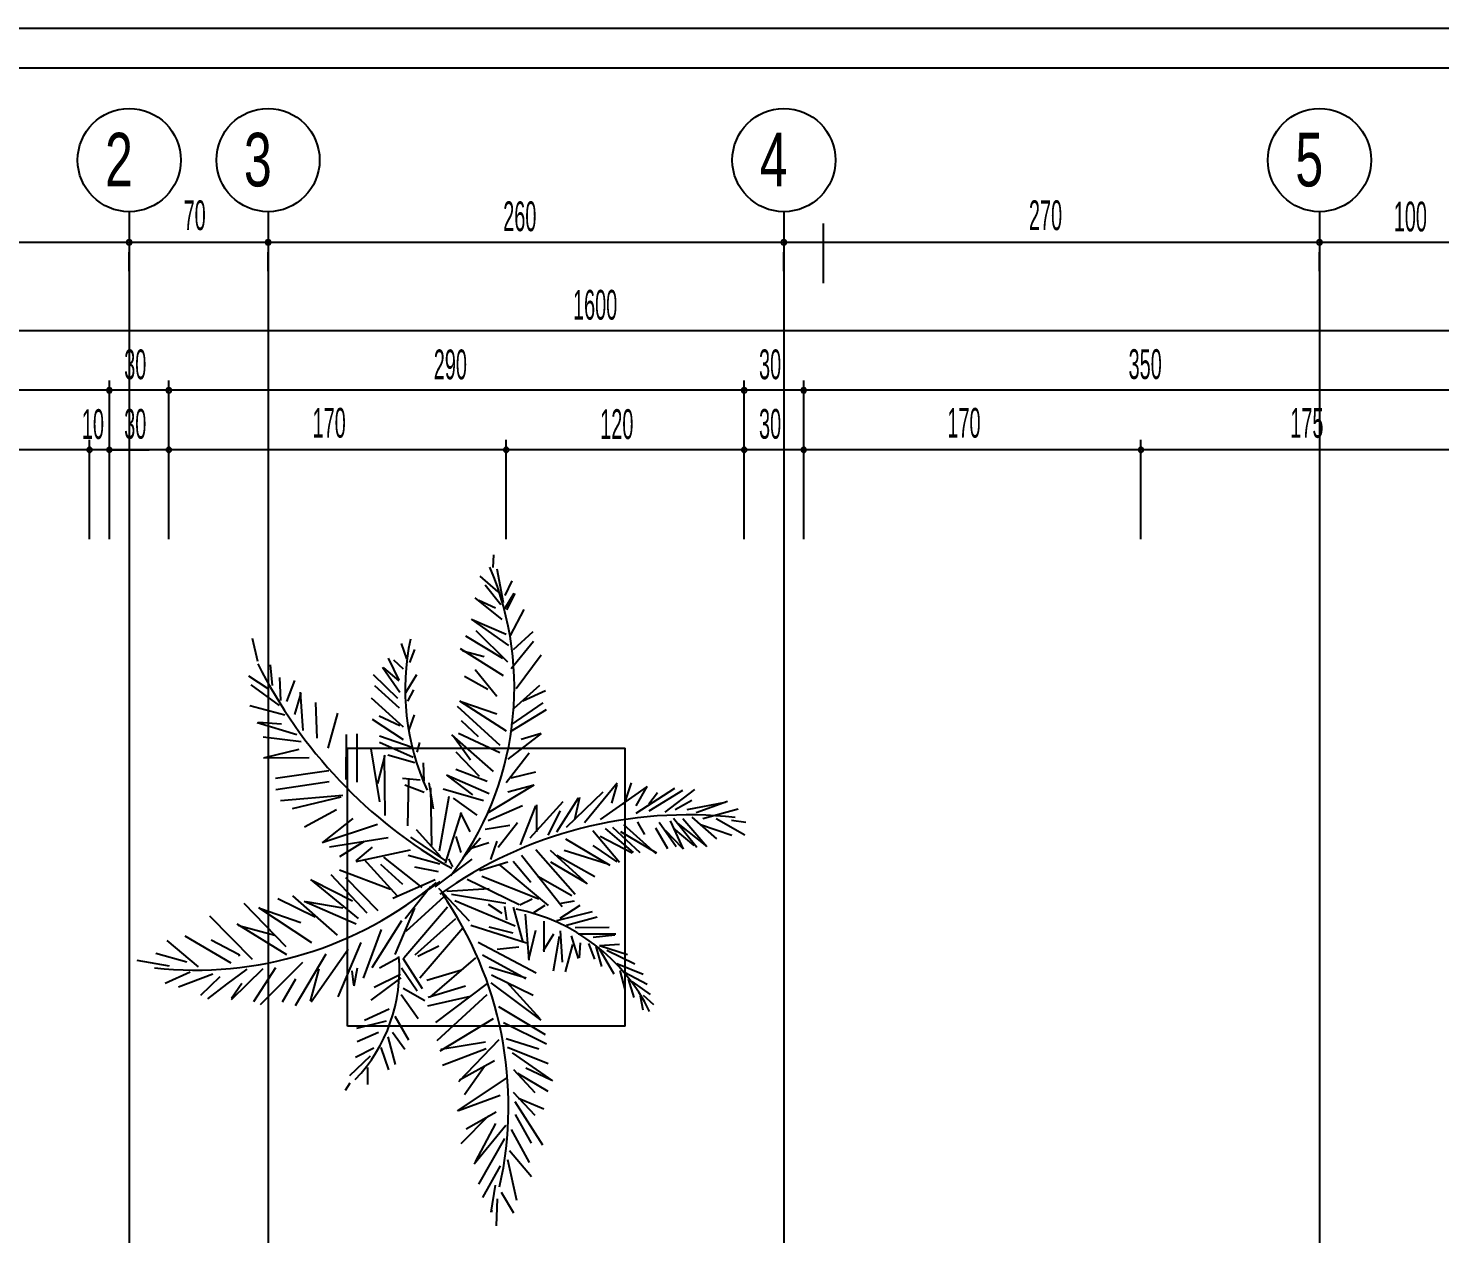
# Model space of a CAD drawing. Extents: x 3907.4 to 3911.57, y -3054.42 to -3053.7.
# Drawn here: x 3908.1128 to 3908.2551, y -3053.821 to -3053.6995 of the extents above; entities that cross this region are included whole.
import ezdxf

# ---------------------------------------------------------------- set-up
doc = ezdxf.new("R2010")
doc.units = 0
doc.header["$LTSCALE"] = 2
doc.header["$MEASUREMENT"] = 0
doc.linetypes.add('ACAD_ISO10W100', pattern=[18, 12, -3, 0, -3])
doc.layers.get('0').update_dxf_attribs({"linetype": 'CONTINUOUS'})
for name, color, linetype in [('AKS', 11, 'CONTINUOUS'), ('AĞAÇ', 9, 'CONTINUOUS'), ('DUVAR', 7, 'CONTINUOUS'), ('KOLON', 3, 'CONTINUOUS'), ('OLÇÜ', 6, 'CONTINUOUS'), ('TEXT', 11, 'CONTINUOUS')]:
    doc.layers.add(name, color=color, linetype=linetype)
doc.styles.add('MAHAL', font='stylu.ttf', dxfattribs={"width": 0.7, "height": 20})
doc.styles.add('ÖLÇÜ', font='stylu.ttf', dxfattribs={"width": 0.5})

msp = doc.modelspace()

# ---------------------------------------------------------------- linework, layer by layer
at = {"color": 0, "linetype": 'ByBlock'}
for centre, start, end in [((3908.122969865261, -3053.721052388482), 0, 180), ((3908.122969865261, -3053.721052388482), 0, 180), ((3908.122969865261, -3053.721052388482), 180, 0), ((3908.122969865261, -3053.721052388482), 180, 0), ((3908.136969865261, -3053.721052388482), 0, 180), ((3908.136969865261, -3053.721052388482), 0, 180), ((3908.136969865261, -3053.721052388482), 180, 0), ((3908.136969865261, -3053.721052388482), 180, 0), ((3908.188969865261, -3053.721052388482), 0, 180), ((3908.188969865261, -3053.721052388482), 0, 180), ((3908.188969865261, -3053.721052388482), 180, 0), ((3908.188969865261, -3053.721052388482), 180, 0), ((3908.242969865261, -3053.721052388482), 0, 180), ((3908.242969865261, -3053.721052388482), 0, 180), ((3908.242969865261, -3053.721052388482), 180, 0), ((3908.242969865261, -3053.721052388482), 180, 0), ((3908.120969865261, -3053.735968091759), 0, 180), ((3908.120969865261, -3053.735968091759), 0, 180), ((3908.120969865261, -3053.735968091759), 180, 0), ((3908.120969865261, -3053.735968091759), 180, 0), ((3908.126969865261, -3053.735968091759), 0, 180), ((3908.126969865261, -3053.735968091759), 0, 180), ((3908.126969865261, -3053.735968091759), 180, 0), ((3908.126969865261, -3053.735968091759), 180, 0), ((3908.184969865261, -3053.735968091759), 0, 180), ((3908.184969865261, -3053.735968091759), 0, 180), ((3908.184969865261, -3053.735968091759), 180, 0), ((3908.184969865261, -3053.735968091759), 180, 0), ((3908.190969865261, -3053.735968091759), 0, 180), ((3908.190969865261, -3053.735968091759), 0, 180), ((3908.190969865261, -3053.735968091759), 180, 0), ((3908.190969865261, -3053.735968091759), 180, 0), ((3908.118969865261, -3053.741968091759), 0, 180), ((3908.118969865261, -3053.741968091759), 0, 180), ((3908.120969865261, -3053.741968091759), 0, 180), ((3908.120969865261, -3053.741968091759), 0, 180), ((3908.126969865261, -3053.741968091759), 0, 180), ((3908.126969865261, -3053.741968091759), 0, 180), ((3908.160969865261, -3053.741968091759), 0, 180), ((3908.160969865261, -3053.741968091759), 0, 180), ((3908.184969865261, -3053.741968091759), 0, 180), ((3908.184969865261, -3053.741968091759), 0, 180), ((3908.190969865261, -3053.741968091759), 0, 180), ((3908.190969865261, -3053.741968091759), 0, 180), ((3908.224969865261, -3053.741968091759), 0, 180), ((3908.224969865261, -3053.741968091759), 0, 180), ((3908.118969865261, -3053.741968091759), 180, 0), ((3908.118969865261, -3053.741968091759), 180, 0), ((3908.120969865261, -3053.741968091759), 180, 0), ((3908.120969865261, -3053.741968091759), 180, 0), ((3908.126969865261, -3053.741968091759), 180, 0), ((3908.126969865261, -3053.741968091759), 180, 0), ((3908.160969865261, -3053.741968091759), 180, 0), ((3908.160969865261, -3053.741968091759), 180, 0), ((3908.184969865261, -3053.741968091759), 180, 0), ((3908.184969865261, -3053.741968091759), 180, 0), ((3908.190969865261, -3053.741968091759), 180, 0), ((3908.190969865261, -3053.741968091759), 180, 0), ((3908.224969865261, -3053.741968091759), 180, 0), ((3908.224969865261, -3053.741968091759), 180, 0)]:
    msp.add_arc(centre, 0.00025, start, end, dxfattribs=at)
at = {"layer": 'AKS', "linetype": 'ACAD_ISO10W100'}
for p, q in [((3908.122969865261, -3053.717968091759), (3908.122969865261, -3054.16602954204)), ((3908.136969865261, -3053.717968091759), (3908.136969865261, -3054.27602954204)), ((3908.188969865261, -3053.717968091759), (3908.188969865261, -3053.98802954204)), ((3908.242969865261, -3053.717968091759), (3908.242969865261, -3054.24202954204))]:
    msp.add_line(p, q, dxfattribs=at)
at = {"layer": 'AKS', "color": 6}
for p, q in [((3908.012969865261, -3053.721052388482), (3908.122969865261, -3053.721052388482)), ((3908.122969865261, -3053.721052388482), (3908.136969865261, -3053.721052388482)), ((3908.136969865261, -3053.721052388482), (3908.188969865261, -3053.721052388482)), ((3908.188969865261, -3053.721052388482), (3908.242969865261, -3053.721052388482)), ((3908.242969865261, -3053.721052388482), (3908.262969865261, -3053.721052388482)), ((3908.122969865261, -3053.723968091759), (3908.122969865261, -3053.722052388483)), ((3908.122969865261, -3053.723968091759), (3908.122969865261, -3053.722052388483)), ((3908.136969865261, -3053.723968091759), (3908.136969865261, -3053.722052388483)), ((3908.136969865261, -3053.723968091759), (3908.136969865261, -3053.722052388483)), ((3908.188969865261, -3053.723968091759), (3908.188969865261, -3053.722052388483)), ((3908.188969865261, -3053.723968091759), (3908.188969865261, -3053.722052388483)), ((3908.242969865261, -3053.723968091759), (3908.242969865261, -3053.722052388483)), ((3908.242969865261, -3053.723968091759), (3908.242969865261, -3053.722052388483))]:
    msp.add_line(p, q, dxfattribs=at)
at = {"layer": 'AKS'}
for centre in [(3908.122969865261, -3053.712768091759), (3908.136969865261, -3053.712768091759), (3908.188969865261, -3053.712768091759), (3908.242969865261, -3053.712768091759)]:
    msp.add_circle(centre, 0.005200000000000001, dxfattribs=at)
at = {"layer": 'AĞAÇ', "ltscale": 0.11}
for p, q in [((3908.159647769342, -3053.75383612397), (3908.159737783802, -3053.752558879051)), ((3908.160017838023, -3053.753962203919), (3908.160656922516, -3053.757346407912)), ((3908.158320606272, -3053.754705881066), (3908.160124075754, -3053.756284015139)), ((3908.158851055937, -3053.755574949666), (3908.160446078857, -3053.757563961036)), ((3908.161535136393, -3053.755167500115), (3908.160825889461, -3053.75664677019)), ((3908.160560866758, -3053.759048633079), (3908.157854409763, -3053.756887489852)), ((3908.158209206169, -3053.757100075792), (3908.159910520116, -3053.757887011593)), ((3908.16174919936, -3053.756440514797), (3908.160809444013, -3053.757985968295)), ((3908.161857123068, -3053.756447412604), (3908.161023310522, -3053.75809076864)), ((3908.162753977166, -3053.758060875352), (3908.16137867645, -3053.760689961964)), ((3908.161245560666, -3053.761691187089), (3908.157470866363, -3053.759028415279)), ((3908.157546209461, -3053.759050768703), (3908.16098041954, -3053.760531724952)), ((3908.161156738644, -3053.763367811227), (3908.157961764341, -3053.760214187022)), ((3908.135382528436, -3053.760947039247), (3908.135904408666, -3053.763258767628)), ((3908.150382627776, -3053.7614953793), (3908.150923798523, -3053.76302341501)), ((3908.15686124458, -3053.760701715758), (3908.160601006058, -3053.762960464305)), ((3908.163723634198, -3053.761282365461), (3908.161482405896, -3053.764029442938)), ((3908.163649358271, -3053.760300912964), (3908.161684396044, -3053.762118965272)), ((3908.150191412984, -3053.7651783185), (3908.14910402441, -3053.762969159557)), ((3908.151733550118, -3053.762097072752), (3908.151217828631, -3053.763406455568)), ((3908.160695430991, -3053.764725041013), (3908.156385381641, -3053.762017546185)), ((3908.15660406259, -3053.762220590913), (3908.158740903717, -3053.762793152193)), ((3908.164498358994, -3053.762647707958), (3908.161964789984, -3053.766052377499)), ((3908.137414345686, -3053.765700625383), (3908.13722058545, -3053.763638355921)), ((3908.150268759286, -3053.766406889498), (3908.148505909444, -3053.763896883829)), ((3908.148591044728, -3053.763920435997), (3908.150165152467, -3053.765234080134)), ((3908.149610923287, -3053.763141868674), (3908.150579143018, -3053.764037488969)), ((3908.157833670406, -3053.76409057092), (3908.160019804068, -3053.766804646841)), ((3908.134989171141, -3053.764736699035), (3908.136959171352, -3053.766027401586)), ((3908.135230977103, -3053.765645112316), (3908.138102720367, -3053.767724898613)), ((3908.138270459278, -3053.76723136888), (3908.138160596514, -3053.764922341476)), ((3908.139650016255, -3053.765227365303), (3908.138831020678, -3053.767332213652)), ((3908.150053347126, -3053.767040686939), (3908.147612532327, -3053.76465328101)), ((3908.150216862243, -3053.768015737015), (3908.14773295316, -3053.765755096436)), ((3908.151930065361, -3053.764639182422), (3908.150818752545, -3053.766452833277)), ((3908.156775018266, -3053.764766357337), (3908.159124573167, -3053.766085078843)), ((3908.161788461689, -3053.767988576792), (3908.164356601802, -3053.765697056444)), ((3908.140262981929, -3053.76647267767), (3908.139629701107, -3053.768640770641)), ((3908.140212005373, -3053.766378435247), (3908.140477356939, -3053.770254873491)), ((3908.150628789645, -3053.769924049232), (3908.147387045763, -3053.766980893616)), ((3908.151624708954, -3053.766161680251), (3908.151025342192, -3053.767301127768)), ((3908.16099169274, -3053.77033289945), (3908.156312799319, -3053.767293259872)), ((3908.156418515934, -3053.767339679943), (3908.160040303842, -3053.76857360856)), ((3908.164924017126, -3053.766247125146), (3908.162653487172, -3053.767287351737)), ((3908.135136073982, -3053.767746736249), (3908.138673870932, -3053.76867670601)), ((3908.141746062311, -3053.767444360435), (3908.141879915912, -3053.77101394939)), ((3908.143973007473, -3053.768514035923), (3908.142990630358, -3053.77201421913)), ((3908.151694504391, -3053.768660610194), (3908.151177514583, -3053.770181682824)), ((3908.160365115149, -3053.771771519585), (3908.156062407299, -3053.767827472965)), ((3908.161403690256, -3053.770335610207), (3908.165042540171, -3053.768133535872)), ((3908.161490004189, -3053.769676655833), (3908.16471685649, -3053.767471870754)), ((3908.135867625383, -3053.769441522519), (3908.139856916089, -3053.770662996857)), ((3908.135995927314, -3053.769423862155), (3908.138321253067, -3053.769594209597)), ((3908.150621222352, -3053.771194374757), (3908.147501187475, -3053.769141334975)), ((3908.150248610476, -3053.76979451983), (3908.148180424078, -3053.768807002235)), ((3908.158186651851, -3053.770891660936), (3908.156465818953, -3053.769272810095)), ((3908.136477044058, -3053.770888231725), (3908.140305937352, -3053.771366684015)), ((3908.14485658458, -3053.775188690333), (3908.144883553871, -3053.770654669816)), ((3908.14591490463, -3053.770574837647), (3908.145916935802, -3053.77544689907)), ((3908.148207108705, -3053.771432664109), (3908.151584394906, -3053.772936907507)), ((3908.148210900566, -3053.77079751805), (3908.15150579671, -3053.77192005973)), ((3908.152228107844, -3053.771458971418), (3908.151968369359, -3053.772431247663)), ((3908.159686830617, -3053.774376756078), (3908.15550625207, -3053.770680829696)), ((3908.155653429209, -3053.770810278789), (3908.157376166154, -3053.773211023487)), ((3908.160319485786, -3053.772513179335), (3908.156169833947, -3053.770548706567)), ((3908.164492466041, -3053.770561892821), (3908.161139803665, -3053.773136838442)), ((3908.164495137339, -3053.770557796947), (3908.162475326607, -3053.771165218174)), ((3908.141120122011, -3053.773020796692), (3908.136505481746, -3053.773031834501)), ((3908.136657242347, -3053.772965851741), (3908.140105304807, -3053.77211947242)), ((3908.148221734009, -3053.777436578607), (3908.147346960344, -3053.772113474344)), ((3908.148755722261, -3053.772734639272), (3908.147994348384, -3053.775584617043)), ((3908.148790451783, -3053.778800549016), (3908.148702633172, -3053.772781856457)), ((3908.149046085091, -3053.772708560899), (3908.151750433562, -3053.77348850135)), ((3908.155892146021, -3053.772394460138), (3908.158265873939, -3053.774861541848)), ((3908.160957434071, -3053.775498017982), (3908.163282523566, -3053.772504158923)), ((3908.143090122222, -3053.774311499255), (3908.137729227804, -3053.775100864144)), ((3908.152596960814, -3053.773494039207), (3908.152670531683, -3053.775357789683)), ((3908.159062709092, -3053.775403160223), (3908.155897433465, -3053.77418709762)), ((3908.143124709656, -3053.775424681854), (3908.13776379881, -3053.776214013337)), ((3908.150513652834, -3053.775047249244), (3908.152290352514, -3053.775228260281)), ((3908.152706055251, -3053.776501393032), (3908.150763336863, -3053.775768778386)), ((3908.151050320306, -3053.779845842084), (3908.151161150789, -3053.775065039986)), ((3908.153177450412, -3053.775530489033), (3908.153627425018, -3053.778158948366)), ((3908.159261354861, -3053.776641093882), (3908.154946380375, -3053.774757954415)), ((3908.155071303896, -3053.774809614149), (3908.157572241347, -3053.776749944336)), ((3908.163757546303, -3053.775763655055), (3908.159085029989, -3053.778577249989)), ((3908.163812768558, -3053.775766732594), (3908.161141043725, -3053.776462969633)), ((3908.163944574558, -3053.774464226719), (3908.16145952066, -3053.775068622383)), ((3908.168885480837, -3053.779506972002), (3908.172164056115, -3053.775530093135)), ((3908.170493998328, -3053.779228968242), (3908.175210899642, -3053.775879788128)), ((3908.172126075701, -3053.775696969537), (3908.17158751533, -3053.777586412584)), ((3908.173584963215, -3053.775520301866), (3908.172827282433, -3053.777749668341)), ((3908.144517406231, -3053.776794040369), (3908.138210387282, -3053.777329863507)), ((3908.139418316284, -3053.778104215373), (3908.144326205911, -3053.776926048976)), ((3908.15346934178, -3053.781840231781), (3908.153380334937, -3053.776027627664)), ((3908.154248955334, -3053.782381195289), (3908.155229413929, -3053.776864111755)), ((3908.158680390302, -3053.777338020847), (3908.154608446486, -3053.77615722987)), ((3908.15805379638, -3053.778776607575), (3908.155674251198, -3053.777071021477)), ((3908.166077987403, -3053.780477906279), (3908.168282192057, -3053.7770298524)), ((3908.167069724869, -3053.779989754872), (3908.17075788492, -3053.776427739995)), ((3908.168365059421, -3053.777006745745), (3908.167855327992, -3053.77926876533)), ((3908.175164630349, -3053.77590301928), (3908.174036390377, -3053.777850686628)), ((3908.174082313595, -3053.778592899239), (3908.177970327401, -3053.776062719812)), ((3908.176246532282, -3053.776530745902), (3908.175340202345, -3053.777673021571)), ((3908.175402187384, -3053.77835424016), (3908.178793081591, -3053.776274172708)), ((3908.177008252233, -3053.778488409191), (3908.179988393286, -3053.776199556401)), ((3908.177998765186, -3053.778206322575), (3908.179693616364, -3053.777269354664)), ((3908.140647907672, -3053.779974161985), (3908.143884215863, -3053.778226493253)), ((3908.154859602043, -3053.783621796506), (3908.156455616053, -3053.778520925421)), ((3908.157343357597, -3053.78046200928), (3908.156407027208, -3053.778559742933)), ((3908.16263265736, -3053.777858518795), (3908.15916277439, -3053.779360955409)), ((3908.162403341775, -3053.781772896223), (3908.163951270358, -3053.777825900877)), ((3908.163396323799, -3053.781078670235), (3908.166714378792, -3053.777390551782)), ((3908.164018076389, -3053.777754125178), (3908.164033016866, -3053.780454013634)), ((3908.165210831883, -3053.780802005144), (3908.166461550655, -3053.778336971073)), ((3908.179234761355, -3053.778214411659), (3908.18307103233, -3053.777456335785)), ((3908.183275225759, -3053.777403852217), (3908.180135487794, -3053.778562522178)), ((3908.18435620437, -3053.778186731663), (3908.180814364633, -3053.779156598318)), ((3908.142429214088, -3053.781520701476), (3908.148002248747, -3053.77970225508)), ((3908.142499717126, -3053.781537882932), (3908.145553967278, -3053.779106334643)), ((3908.161343670479, -3053.779828651046), (3908.1588692255, -3053.780224645682)), ((3908.162115316001, -3053.779541519147), (3908.160177316415, -3053.782042463406)), ((3908.170941794981, -3053.780138720191), (3908.173770381278, -3053.782547983668)), ((3908.171684384887, -3053.779978707297), (3908.174441442439, -3053.782534752981)), ((3908.172798251753, -3053.779738676129), (3908.176077087345, -3053.782645518764)), ((3908.174200762222, -3053.77945930027), (3908.174282187299, -3053.77962472491)), ((3908.174282187299, -3053.77962472491), (3908.174934766265, -3053.780741913749)), ((3908.177274815404, -3053.782158706027), (3908.176051085774, -3053.78008970979)), ((3908.178100058419, -3053.781958009772), (3908.176384130806, -3053.779514813337)), ((3908.178840175929, -3053.782210179435), (3908.177538701995, -3053.77935747778)), ((3908.180200773991, -3053.782054206187), (3908.177828570209, -3053.779112068297)), ((3908.179937185851, -3053.781830346891), (3908.177838370023, -3053.780078810243)), ((3908.1810850188, -3053.781806827506), (3908.178306399487, -3053.779616410729)), ((3908.181190058813, -3053.781978227572), (3908.178775926196, -3053.779159458874)), ((3908.182224953245, -3053.781160598973), (3908.179724506695, -3053.779000784648)), ((3908.183720153776, -3053.780820283119), (3908.180562702335, -3053.779744566283)), ((3908.185028766003, -3053.780807945488), (3908.182154586623, -3053.779140365402)), ((3908.185118760514, -3053.779530710336), (3908.183677981935, -3053.779315184374)), ((3908.143168123417, -3053.781978969362), (3908.149065617245, -3053.781028252898)), ((3908.144197337977, -3053.78294543003), (3908.146687931419, -3053.781410117409)), ((3908.155008338817, -3053.783451333514), (3908.151370174401, -3053.781001783711)), ((3908.15438139266, -3053.782974689426), (3908.151941467836, -3053.780249472675)), ((3908.156424439397, -3053.782558221479), (3908.155939602666, -3053.780947459708)), ((3908.156679798603, -3053.783021229569), (3908.158391754912, -3053.781079206094)), ((3908.159428109429, -3053.783237360232), (3908.160057156092, -3053.781386600714)), ((3908.166939026034, -3053.781184294414), (3908.171414381504, -3053.783810422522)), ((3908.169704570682, -3053.780336739109), (3908.172404894359, -3053.783528335918)), ((3908.173666942656, -3053.782596158561), (3908.170450949516, -3053.780930421954)), ((3908.176148319986, -3053.782612407612), (3908.172532055192, -3053.780447528618)), ((3908.178756886996, -3053.782101914908), (3908.177030437105, -3053.780321791273)), ((3908.145837540236, -3053.783439102791), (3908.151324241307, -3053.782279620535)), ((3908.145838945853, -3053.783376149727), (3908.147490967168, -3053.7820215709)), ((3908.154282436483, -3053.783730103841), (3908.151107232352, -3053.782858749951)), ((3908.15923193283, -3053.781587287202), (3908.157539534295, -3053.78211208231)), ((3908.166609902043, -3053.788024641357), (3908.162520562467, -3053.782845405241)), ((3908.163966249755, -3053.782236542435), (3908.167935912573, -3053.786755485509)), ((3908.169178042059, -3053.785733121009), (3908.165448957268, -3053.782328699204)), ((3908.169899479939, -3053.784992037957), (3908.16606592143, -3053.782856786521)), ((3908.171209774624, -3053.783728293353), (3908.166813482629, -3053.782334124763)), ((3908.172172763237, -3053.783486319475), (3908.169732217259, -3053.781825660237)), ((3908.144158389355, -3053.78427955821), (3908.149295759928, -3053.7862371446)), ((3908.150020811009, -3053.786946380751), (3908.146664247542, -3053.783255866116)), ((3908.150563527309, -3053.785754542187), (3908.148350512856, -3053.783761524578)), ((3908.148602112961, -3053.783021213263), (3908.152457007729, -3053.786055474527)), ((3908.154154055636, -3053.784482776024), (3908.151767149103, -3053.784013751497)), ((3908.15382810548, -3053.78599536234), (3908.157560329782, -3053.783215990162)), ((3908.155591854882, -3053.783995469526), (3908.155184762553, -3053.783168413175)), ((3908.158277794305, -3053.784354785831), (3908.16114843275, -3053.783491488412)), ((3908.160331096944, -3053.783820369398), (3908.165209864067, -3053.787891834635)), ((3908.163451987669, -3053.785572017182), (3908.161692903089, -3053.78345829794)), ((3908.169058157891, -3053.785638220455), (3908.165472532306, -3053.78353558871)), ((3908.146093337341, -3053.78918779), (3908.141295995196, -3053.785281749391)), ((3908.141453255444, -3053.785379006485), (3908.145473484984, -3053.787422416557)), ((3908.146961717471, -3053.788657626331), (3908.143317721906, -3053.78480031498)), ((3908.148075584239, -3053.788417595164), (3908.144799204809, -3053.785098536552)), ((3908.153800742101, -3053.785302083217), (3908.149538653107, -3053.787164406746)), ((3908.154272104014, -3053.785462689482), (3908.150540818778, -3053.788084535133)), ((3908.157026500144, -3053.785241449069), (3908.162285149941, -3053.787790259893)), ((3908.158511663722, -3053.784921389862), (3908.164266172327, -3053.787226129859)), ((3908.167592771231, -3053.786900934267), (3908.164161330923, -3053.784954519545)), ((3908.137937435271, -3053.787186927695), (3908.141710622158, -3053.789042498413)), ((3908.139432177074, -3053.786918355024), (3908.143940875517, -3053.790863740325)), ((3908.153355788073, -3053.78599224917), (3908.150785982321, -3053.789220251052)), ((3908.150890595094, -3053.790476700911), (3908.154709953974, -3053.786975335645)), ((3908.154142048141, -3053.786154921115), (3908.157240035344, -3053.789419998156)), ((3908.154990524031, -3053.786443992044), (3908.15924323605, -3053.786156761037)), ((3908.155460694289, -3053.786734646701), (3908.160935148574, -3053.78763606183)), ((3908.162339668214, -3053.787831953828), (3908.163582383553, -3053.787220266549)), ((3908.13878351905, -3053.792066616686), (3908.134565916854, -3053.787669713914)), ((3908.136005450972, -3053.788091314457), (3908.141340636989, -3053.79162992891)), ((3908.136194403028, -3053.788199578556), (3908.140280527403, -3053.789591718981)), ((3908.140623771814, -3053.787461995869), (3908.145842945321, -3053.789722003093)), ((3908.14078933551, -3053.78748485222), (3908.144507690222, -3053.788129825279)), ((3908.151744116401, -3053.788153049023), (3908.14973854099, -3053.792839003142)), ((3908.150669396669, -3053.793145677241), (3908.155046039262, -3053.788004618084)), ((3908.15578637797, -3053.787396311818), (3908.16186900647, -3053.789950510747)), ((3908.160585317105, -3053.788689791169), (3908.159193843771, -3053.787791397055)), ((3908.160789844874, -3053.787993984583), (3908.16102278872, -3053.7893384378)), ((3908.161684289943, -3053.788068705572), (3908.162661313704, -3053.791621825537)), ((3908.1637462777, -3053.788598707278), (3908.164920988018, -3053.787848859861)), ((3908.169632283976, -3053.78853389433), (3908.166047332255, -3053.789440181717)), ((3908.168393314635, -3053.787899219014), (3908.166400486395, -3053.789189522415)), ((3908.167814497618, -3053.787454546398), (3908.166470775079, -3053.787686805465)), ((3908.135397533551, -3053.793322295357), (3908.131097261916, -3053.788966042527)), ((3908.138861263451, -3053.792850322106), (3908.133853009097, -3053.789767255003)), ((3908.134013053981, -3053.789892072167), (3908.137667344074, -3053.790877975805)), ((3908.150418105871, -3053.789422204871), (3908.147423265489, -3053.794184127838)), ((3908.151800465184, -3053.792844962701), (3908.155894414038, -3053.789208439146)), ((3908.157419652572, -3053.789880191601), (3908.163012555484, -3053.791648007762)), ((3908.161673957571, -3053.790687226879), (3908.159264891102, -3053.790078603765)), ((3908.162884814959, -3053.788765264142), (3908.163270375645, -3053.7933819673)), ((3908.164773667814, -3053.78946628197), (3908.164755239208, -3053.792565252746)), ((3908.170145473122, -3053.789053788921), (3908.16704276477, -3053.789894340685)), ((3908.171343928534, -3053.790094633023), (3908.167936201539, -3053.790141232965)), ((3908.12675654275, -3053.791410858786), (3908.129913265371, -3053.79406961459)), ((3908.128572295295, -3053.790928119102), (3908.133211712326, -3053.793678955082)), ((3908.131247845432, -3053.791357798948), (3908.133999911939, -3053.792777292204)), ((3908.146593133617, -3053.795209203095), (3908.14839391009, -3053.790315778666)), ((3908.152265692214, -3053.795176067752), (3908.156607515612, -3053.790137486673)), ((3908.16324320315, -3053.793296139243), (3908.163973957571, -3053.790383904456)), ((3908.16473736262, -3053.792405988107), (3908.165770898667, -3053.790737004091)), ((3908.165748737068, -3053.794460715078), (3908.166358748149, -3053.790989118858)), ((3908.166642055317, -3053.793610622945), (3908.16645439955, -3053.790441457277)), ((3908.168261936853, -3053.793242433363), (3908.167552892441, -3053.790930725517)), ((3908.172028183076, -3053.790787797011), (3908.168242264959, -3053.790763037126)), ((3908.171942728512, -3053.790870453641), (3908.169739049474, -3053.791104324598)), ((3908.125652469048, -3053.792692348611), (3908.128780204603, -3053.793550665373)), ((3908.133999911939, -3053.792777292204), (3908.134081320489, -3053.792942683425)), ((3908.13973726505, -3053.79796731838), (3908.142817194756, -3053.792752505854)), ((3908.141305061887, -3053.797606585579), (3908.145044928389, -3053.792272443519)), ((3908.144027465997, -3053.797088540873), (3908.146367258342, -3053.79162156845)), ((3908.152051774855, -3053.792995710882), (3908.154174401784, -3053.79195091496)), ((3908.158151203972, -3053.791574977872), (3908.163983456977, -3053.794663423301)), ((3908.162949770727, -3053.795274953678), (3908.15859654456, -3053.79289694581)), ((3908.162258222602, -3053.792088497239), (3908.16005574578, -3053.792328168617)), ((3908.166957864865, -3053.794561723597), (3908.167687696159, -3053.791804641634)), ((3908.16836194025, -3053.793174448474), (3908.168464030266, -3053.791654542539)), ((3908.169913756038, -3053.793287669297), (3908.169303665847, -3053.791699708603)), ((3908.170632021158, -3053.794049930069), (3908.170059023067, -3053.792014566139)), ((3908.171866560369, -3053.794815542225), (3908.170299118213, -3053.792153857804)), ((3908.173220512113, -3053.792861664783), (3908.17036919274, -3053.791947732409)), ((3908.172402448562, -3053.791804429567), (3908.170385424128, -3053.79194642573)), ((3908.173937752406, -3053.793796063427), (3908.171123505282, -3053.792434737595)), ((3908.123736945256, -3053.793410898186), (3908.126988551245, -3053.793968039848)), ((3908.132828165503, -3053.795819923694), (3908.134856045382, -3053.794308025922)), ((3908.133272281481, -3053.797347956434), (3908.136463318412, -3053.794236096731)), ((3908.135537058712, -3053.797568860723), (3908.137741263267, -3053.794120806844)), ((3908.136194542964, -3053.79786170398), (3908.140463651047, -3053.793602728718)), ((3908.141256830851, -3053.797542329905), (3908.142113868157, -3053.794258539607)), ((3908.145640872345, -3053.795986158099), (3908.145981258876, -3053.794174709866)), ((3908.148193039038, -3053.794156176883), (3908.150104009291, -3053.793110008702)), ((3908.151988551613, -3053.796510096798), (3908.150436086702, -3053.794213196375)), ((3908.15056910548, -3053.793197740402), (3908.152497974128, -3053.796259349681)), ((3908.152963348427, -3053.795415599634), (3908.156474548859, -3053.794383485742)), ((3908.153314898927, -3053.797134387938), (3908.157924155133, -3053.793158881305)), ((3908.162983508865, -3053.795201855422), (3908.159267923926, -3053.794091423904)), ((3908.174792043996, -3053.794834677894), (3908.172113823146, -3053.793749705745)), ((3908.126607460487, -3053.795696792472), (3908.1291275184, -3053.794559104665)), ((3908.127923657122, -3053.796076370985), (3908.131392295631, -3053.794780008953)), ((3908.130184733729, -3053.796915565831), (3908.132132413141, -3053.795032178628)), ((3908.133287100406, -3053.797210909905), (3908.134319713228, -3053.795697078724)), ((3908.138421068514, -3053.797587739854), (3908.139753212361, -3053.795288130435)), ((3908.145609373181, -3053.795864023749), (3908.145462590522, -3053.794466617528)), ((3908.147369437605, -3053.797411513761), (3908.150387965092, -3053.795186864425)), ((3908.147673542118, -3053.796100739152), (3908.150305571613, -3053.794805205893)), ((3908.153881566069, -3053.799671580465), (3908.159106583438, -3053.795734342383)), ((3908.164490614506, -3053.799448274825), (3908.159445316653, -3053.795664241099)), ((3908.163681338556, -3053.796969773356), (3908.159490946113, -3053.794922581349)), ((3908.164385938757, -3053.799307286437), (3908.161026875904, -3053.795623522535)), ((3908.172958910359, -3053.796337800717), (3908.17245389734, -3053.794440606691)), ((3908.175199111291, -3053.795835953454), (3908.172900109813, -3053.794650160075)), ((3908.173883259949, -3053.79717025637), (3908.173309233609, -3053.795307073508)), ((3908.17553713231, -3053.796871173351), (3908.173686379954, -3053.795550580985)), ((3908.130882922305, -3053.797291104699), (3908.132828165503, -3053.795819923694)), ((3908.152098917794, -3053.799305717611), (3908.150377890687, -3053.796880679591)), ((3908.152786957157, -3053.797489302717), (3908.150593302847, -3053.79624688215)), ((3908.153072105787, -3053.79799198121), (3908.157389372737, -3053.797027201704)), ((3908.153108284539, -3053.797123311502), (3908.156868357743, -3053.795968697897)), ((3908.154007633916, -3053.801486910905), (3908.159065632686, -3053.796863869513)), ((3908.174770533965, -3053.798450148678), (3908.174503599294, -3053.79703658891)), ((3908.175875169757, -3053.797906426656), (3908.174813768967, -3053.796969755179)), ((3908.146680126498, -3053.799439661667), (3908.149184184392, -3053.798312671914)), ((3908.160213908228, -3053.798060037178), (3908.16489402616, -3053.800893611943)), ((3908.145913469187, -3053.800239238575), (3908.148923174162, -3053.799496681171)), ((3908.1511548791, -3053.801459205668), (3908.149772224953, -3053.799078762807)), ((3908.159667119119, -3053.799298583974), (3908.154275083249, -3053.80255001877)), ((3908.160698728432, -3053.799670765517), (3908.16505319906, -3053.801842698816)), ((3908.145947741057, -3053.801594565156), (3908.148112170674, -3053.800634746663)), ((3908.149828154124, -3053.803906653963), (3908.149082913944, -3053.801106910713)), ((3908.150768400958, -3053.802388311965), (3908.149508691086, -3053.800686228298)), ((3908.156207483933, -3053.805609681941), (3908.160270657163, -3053.801390931104)), ((3908.160977574569, -3053.801280188619), (3908.16426745209, -3053.802332188891)), ((3908.14576910778, -3053.803160199527), (3908.147637003502, -3053.802240786942)), ((3908.149147645776, -3053.804452719703), (3908.148356791098, -3053.802203154863)), ((3908.154379795474, -3053.802376071928), (3908.158881890234, -3053.801629713508)), ((3908.154556310546, -3053.803990911629), (3908.158971071141, -3053.802281980541)), ((3908.161096023294, -3053.802146589637), (3908.165206218693, -3053.803822249028)), ((3908.161586996667, -3053.802726854638), (3908.165649106638, -3053.805556389757)), ((3908.145207768372, -3053.805019803939), (3908.147293599891, -3053.803043137668)), ((3908.147022515257, -3053.805920962091), (3908.147032589662, -3053.804227146926)), ((3908.156284590457, -3053.805460696196), (3908.15980133053, -3053.803497665349)), ((3908.15677217662, -3053.806922421018), (3908.158774260674, -3053.804080536399)), ((3908.165496837926, -3053.805489923248), (3908.162960628519, -3053.804263076537)), ((3908.14477569216, -3053.806499122053), (3908.145245815577, -3053.805739951054)), ((3908.156052886379, -3053.808587233593), (3908.161068912112, -3053.805264859829)), ((3908.161700536684, -3053.804417644437), (3908.163870394268, -3053.80674013925)), ((3908.165210843325, -3053.806636255273), (3908.162150868905, -3053.804816353448)), ((3908.156173264478, -3053.80853217357), (3908.16036979151, -3053.807007989445)), ((3908.161687061965, -3053.806684649812), (3908.163856919451, -3053.809007144625)), ((3908.161846214915, -3053.807633746452), (3908.16462183035, -3053.812021221484)), ((3908.164766083407, -3053.808402158035), (3908.162228967204, -3053.807330497555)), ((3908.156432481064, -3053.811885316652), (3908.159209972579, -3053.809048528961)), ((3908.156937612603, -3053.810399094618), (3908.159956590702, -3053.808681029805)), ((3908.157732287209, -3053.81390482947), (3908.160937952866, -3053.810022861743)), ((3908.157879382694, -3053.813725669124), (3908.159918565402, -3053.809860005161)), ((3908.161879557889, -3053.808953003634), (3908.163510396276, -3053.811849089628)), ((3908.158233359336, -3053.815962272783), (3908.160827343679, -3053.811357354785)), ((3908.163334071502, -3053.813785245734), (3908.161499695164, -3053.810475648281)), ((3908.163531492563, -3053.815229244196), (3908.161322138837, -3053.812617955562)), ((3908.158636065443, -3053.817300120777), (3908.160400207565, -3053.814127697371)), ((3908.162034062446, -3053.817610210557), (3908.16115194738, -3053.813523658086)), ((3908.159448575271, -3053.818777613345), (3908.159909524723, -3053.816075966585)), ((3908.161738077342, -3053.818886107041), (3908.160514327861, -3053.816817120583)), ((3908.159518233706, -3053.818572647433), (3908.159448575271, -3053.818777613345)), ((3908.160000069198, -3053.820152552133), (3908.160098649669, -3053.817432690606))]:
    msp.add_line(p, q, dxfattribs=at)
for centre, radius, start, end in [((3908.130651681354, -3053.765922601669), 0.03114597062140836, 322.5725461958405, 22.90861962524817), ((3908.175306740264, -3053.766075363433), 0.02451380191391161, 168.1362046502053, 204.5210194184618), ((3908.179470511252, -3053.741818002599), 0.04864356265956486, 206.5046703563819, 240.4488366489103), ((3908.179262533198, -3053.821804531545), 0.04305163005880493, 83.60053207977502, 125.4435914716125), ((3908.129621084352, -3053.756514098979), 0.03788608172112456, 263.788425458752, 309.9425189262446), ((3908.123629285577, -3053.808101205746), 0.03757740801343525, 347.5030414266026, 34.82409241386544), ((3908.158254807173, -3053.807059091757), 0.01916789825877546, 26.33388471672891, 78.8211907649693), ((3908.134231321477, -3053.794357814917), 0.01597988692418915, 316.2075693880121, 4.798831797140857)]:
    msp.add_arc(centre, radius, start, end, dxfattribs=at)
at = {"layer": 'DUVAR'}
msp.add_line((3908.192969865261, -3053.725160177807), (3908.192969865261, -3053.719160177807), dxfattribs=at)
at = {"layer": 'KOLON'}
for p, q in [((3908.144969865261, -3053.77202954204), (3908.172969865261, -3053.77202954204)), ((3908.144969865261, -3053.80002954204), (3908.144969865261, -3053.77202954204)), ((3908.144969865261, -3053.77202954204), (3908.172969865261, -3053.77202954204)), ((3908.172969865261, -3053.80002954204), (3908.172969865261, -3053.77202954204)), ((3908.172969865261, -3053.80002954204), (3908.144969865261, -3053.80002954204))]:
    msp.add_line(p, q, dxfattribs=at)
at = {"layer": 'OLÇÜ', "color": 6}
for p, q in [((3908.330969865261, -3053.729968091759), (3908.010969865261, -3053.729968091759)), ((3908.120969865261, -3053.735968091759), (3908.010969865261, -3053.735968091759)), ((3908.120969865261, -3053.744968091759), (3908.120969865261, -3053.734968091759)), ((3908.120969865261, -3053.744968091759), (3908.120969865261, -3053.734968091759)), ((3908.126969865261, -3053.735968091759), (3908.120969865261, -3053.735968091759)), ((3908.126969865261, -3053.744968091759), (3908.126969865261, -3053.734968091759)), ((3908.126969865261, -3053.744968091759), (3908.126969865261, -3053.734968091759)), ((3908.184969865261, -3053.735968091759), (3908.126969865261, -3053.735968091759)), ((3908.184969865261, -3053.744968091759), (3908.184969865261, -3053.734968091759)), ((3908.184969865261, -3053.744968091759), (3908.184969865261, -3053.734968091759)), ((3908.190969865261, -3053.735968091759), (3908.184969865261, -3053.735968091759)), ((3908.190969865261, -3053.744968091759), (3908.190969865261, -3053.734968091759)), ((3908.190969865261, -3053.744968091759), (3908.190969865261, -3053.734968091759)), ((3908.260969865261, -3053.735968091759), (3908.190969865261, -3053.735968091759)), ((3908.118969865261, -3053.750968091759), (3908.118969865261, -3053.740968091759)), ((3908.118969865261, -3053.750968091759), (3908.118969865261, -3053.740968091759)), ((3908.120969865261, -3053.750968091759), (3908.120969865261, -3053.740968091759)), ((3908.120969865261, -3053.750968091759), (3908.120969865261, -3053.740968091759)), ((3908.126969865261, -3053.750968091759), (3908.126969865261, -3053.740968091759)), ((3908.126969865261, -3053.750968091759), (3908.126969865261, -3053.740968091759)), ((3908.160969865261, -3053.750968091759), (3908.160969865261, -3053.740968091759)), ((3908.160969865261, -3053.750968091759), (3908.160969865261, -3053.740968091759)), ((3908.184969865261, -3053.750968091759), (3908.184969865261, -3053.740968091759)), ((3908.184969865261, -3053.750968091759), (3908.184969865261, -3053.740968091759)), ((3908.190969865261, -3053.750968091759), (3908.190969865261, -3053.740968091759)), ((3908.190969865261, -3053.750968091759), (3908.190969865261, -3053.740968091759)), ((3908.224969865261, -3053.750968091759), (3908.224969865261, -3053.740968091759)), ((3908.224969865261, -3053.750968091759), (3908.224969865261, -3053.740968091759)), ((3908.118969865261, -3053.741968091759), (3908.100969865261, -3053.741968091759)), ((3908.118969865261, -3053.741968091759), (3908.114969865261, -3053.741968091759)), ((3908.120969865261, -3053.741968091759), (3908.118969865261, -3053.741968091759)), ((3908.126969865261, -3053.741968091759), (3908.120969865261, -3053.741968091759)), ((3908.120969865261, -3053.741968091759), (3908.124969865261, -3053.741968091759)), ((3908.160969865261, -3053.741968091759), (3908.126969865261, -3053.741968091759)), ((3908.184969865261, -3053.741968091759), (3908.160969865261, -3053.741968091759)), ((3908.190969865261, -3053.741968091759), (3908.184969865261, -3053.741968091759)), ((3908.224969865261, -3053.741968091759), (3908.190969865261, -3053.741968091759)), ((3908.259969865261, -3053.741968091759), (3908.224969865261, -3053.741968091759))]:
    msp.add_line(p, q, dxfattribs=at)
at = {"layer": 'TEXT', "color": 30}
msp.add_line((3907.931622368073, -3053.699480489184), (3908.400094820046, -3053.699480489184), dxfattribs=at)
at = {"layer": 'TEXT', "color": 5, "ltscale": 50}
msp.add_line((3907.938622368073, -3053.703480489184), (3908.393094820045, -3053.703480489184), dxfattribs=at)

# ---------------------------------------------------------------- texts
at = {"layer": 'AKS', "style": 'MAHAL', "width": 0.7}
for s, p in [('2', (3908.12053268969, -3053.715420609674)), ('3', (3908.13453268969, -3053.715420609674)), ('4', (3908.18653268969, -3053.715420609674)), ('5', (3908.24053268969, -3053.715420609674))]:
    msp.add_text(s, height=0.0054, dxfattribs=at).set_placement(p)
at = {"layer": 'AKS', "color": 62, "style": 'ÖLÇÜ', "width": 0.5}
for s, p in [('70', (3908.128452844763, -3053.719826180576)), ('260', (3908.160674294251, -3053.71992940166)), ('270', (3908.213674294251, -3053.719826180576)), ('100', (3908.250454125876, -3053.719955755979))]:
    msp.add_text(s, height=0.003, dxfattribs=at).set_placement(p)
at = {"layer": 'OLÇÜ', "color": 62, "style": 'ÖLÇÜ', "width": 0.5}
for s, p in [('1600', (3908.167709616359, -3053.728845104936)), ('30', (3908.122464923826, -3053.734849497323)), ('290', (3908.153674294251, -3053.734858282096)), ('30', (3908.186464923826, -3053.734849497323)), ('350', (3908.223720414309, -3053.73482753539)), ('10', (3908.118198635393, -3053.740871459255)), ('30', (3908.122464923826, -3053.740849497323)), ('170', (3908.141454125876, -3053.740741883852)), ('120', (3908.170454125876, -3053.740871459255)), ('30', (3908.186464923826, -3053.740849497323)), ('170', (3908.205454125876, -3053.740741883852)), ('175', (3908.240022756916, -3053.740752864819))]:
    msp.add_text(s, height=0.003, dxfattribs=at).set_placement(p)

doc.saveas('drawing.dxf')
